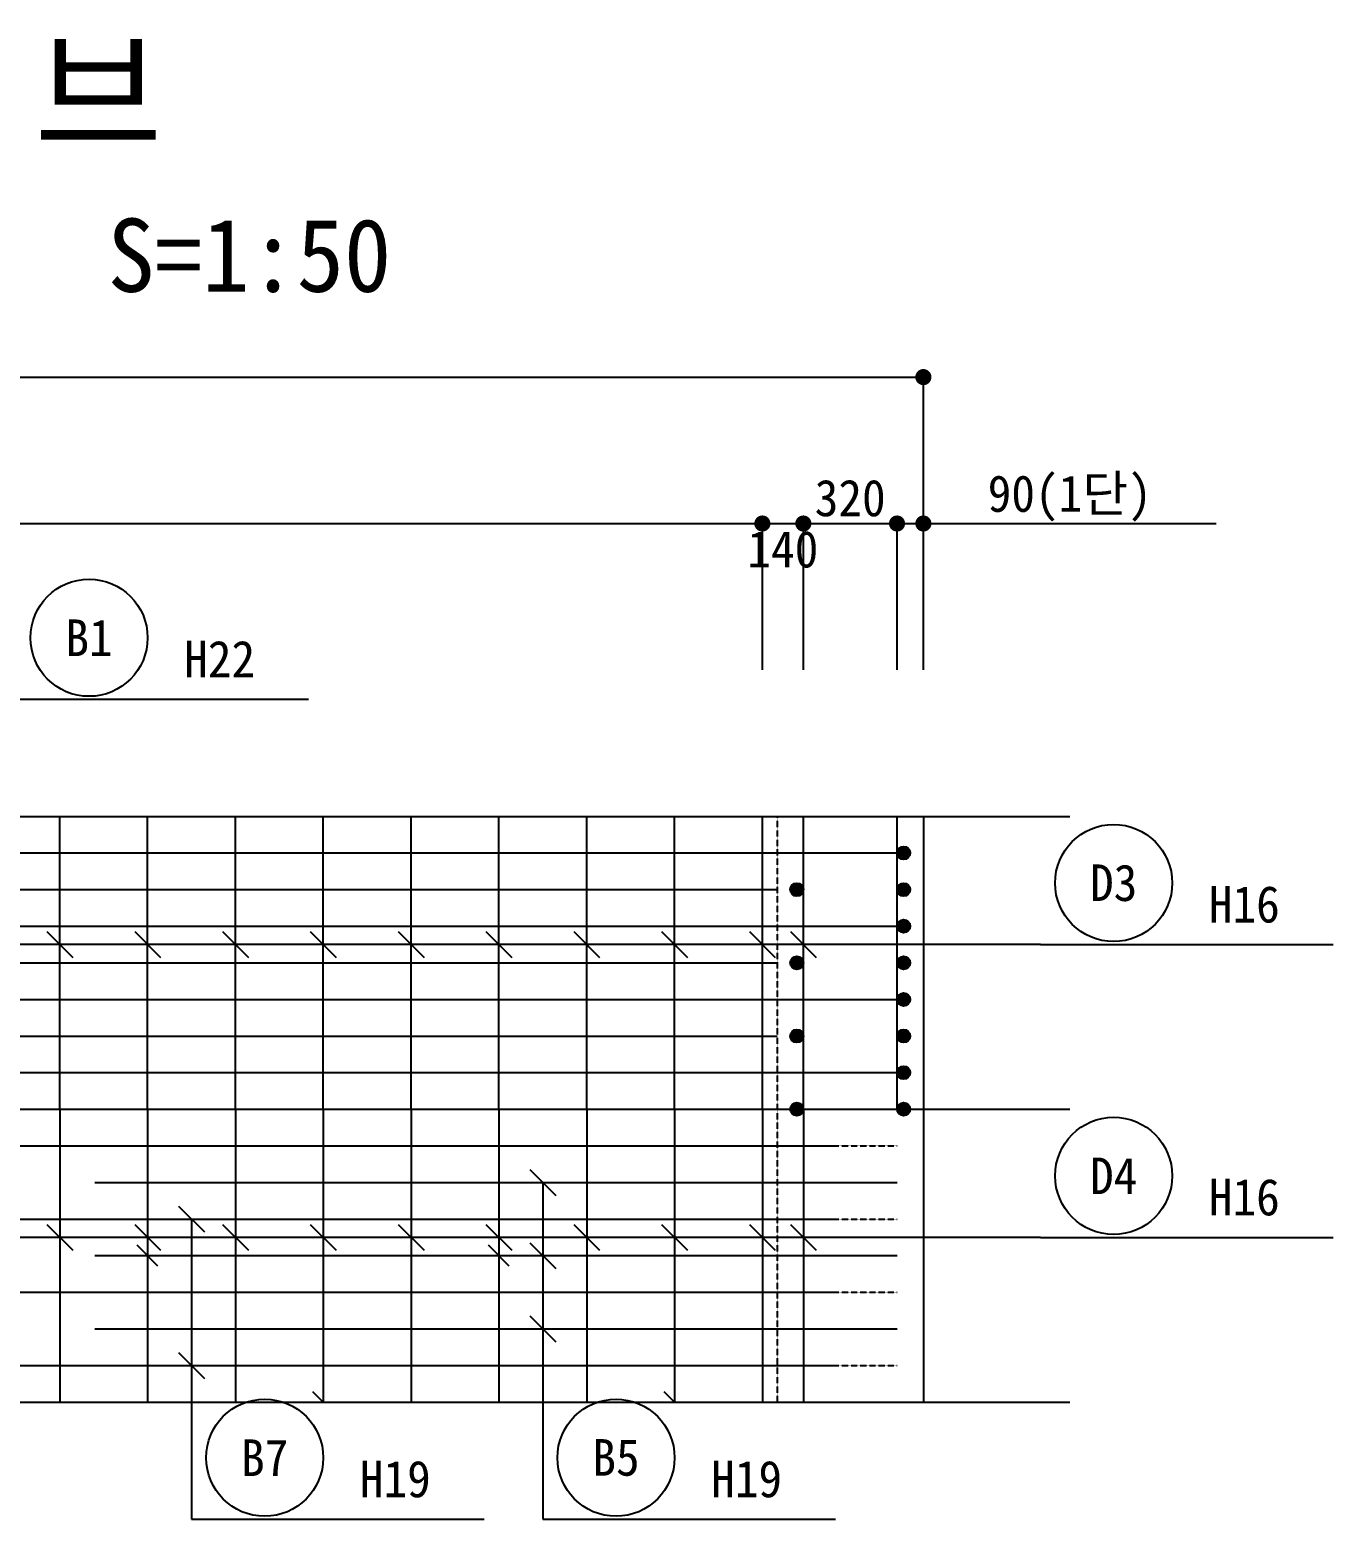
# Model space of a CAD drawing. Header units: millimetres. Extents: x 1330959 to 1373009, y -27555 to 2145.
# Drawn here: x 1353057 to 1357509, y -23600 to -18514 of the extents above; entities that cross this region are included whole.
import ezdxf
from ezdxf.enums import TextEntityAlignment as Align

# ---------------------------------------------------------------- set-up
doc = ezdxf.new("R2010")
doc.units = ezdxf.units.MM
for name, pattern in [('A-CENTR01', [2, 1.25, -0.25, 0.25, -0.25]), ('A-DASHD01', [0.75, 0.5, -0.25]), ('A-HIDDN01', [0.375, 0.25, -0.125])]:
    doc.linetypes.add(name, pattern=pattern)
for name, color, linetype in [('CS-CNTL', 1, 'A-CENTR01'), ('CS-CONC-MAJR', 4, 'Continuous'), ('CS-DIML', 1, 'Continuous'), ('CS-DIMT', 3, 'Continuous'), ('CS-MISC', 3, 'Continuous'), ('CS-RBAR-EREC', 6, 'Continuous'), ('CS-RBAR-MAJR', 6, 'Continuous'), ('CS-SYMB-LIN3', 1, 'Continuous'), ('CS-TEXT', 3, 'Continuous'), ('CZ-TEX1', 6, 'Continuous'), ('CZ-TEX2', 3, 'Continuous')]:
    doc.layers.add(name, color=color, linetype=linetype)
doc.styles.add('A_STANDARD', font='DotumChe.ttf')

msp = doc.modelspace()

# ---------------------------------------------------------------- linework, layer by layer
at = {"layer": 'CS-CNTL', "linetype": 'A-DASHD01'}
for p, q in [((1347609.1, -21199.6), (1356609.1, -21199.6)), ((1347609.1, -22199.6), (1356609.1, -22199.6)), ((1347609.1, -23199.6), (1356609.1, -23199.6))]:
    msp.add_line(p, q, dxfattribs=at)
at = {"layer": 'CS-CONC-MAJR', "linetype": 'A-HIDDN01'}
msp.add_line((1355609.1, -21199.6), (1355609.1, -23199.6), dxfattribs=at)
at = {"layer": 'CS-CONC-MAJR'}
msp.add_line((1356109.1, -21199.6), (1356109.1, -23199.6), dxfattribs=at)
at = {"layer": 'CS-DIML'}
for p, q in [((1356109.1, -20199.6), (1356109.1, -19674.6)), ((1348109.1, -19699.6), (1356109.1, -19699.6)), ((1355559.1, -20699.6), (1355559.1, -20174.6)), ((1355699.1, -20699.6), (1355699.1, -20174.6)), ((1356019.1, -20699.6), (1356019.1, -20174.6)), ((1356109.1, -20699.6), (1356109.1, -20174.6)), ((1348659.1, -20199.6), (1355559.1, -20199.6)), ((1355559.1, -20199.6), (1355699.1, -20199.6)), ((1355699.1, -20199.6), (1356019.1, -20199.6)), ((1356019.1, -20199.6), (1356109.1, -20199.6)), ((1356109.1, -20199.6), (1357109.1, -20199.6)), ((1356509.1, -21637.1), (1348519.1, -21637.1)), ((1354809.1, -22449.6), (1354809.1, -23599.6)), ((1353609.1, -22574.6), (1353609.1, -23599.6)), ((1356509.1, -22637.1), (1348519.1, -22637.1))]:
    msp.add_line(p, q, dxfattribs=at)
at = {"layer": 'CS-MISC'}
for p, q in [((1353114.9, -21592.9), (1353203.3, -21681.3)), ((1353414.9, -21592.9), (1353503.3, -21681.3)), ((1353714.9, -21592.9), (1353803.3, -21681.3)), ((1354014.9, -21592.9), (1354103.3, -21681.3)), ((1354314.9, -21592.9), (1354403.3, -21681.3)), ((1354614.9, -21592.9), (1354703.3, -21681.3)), ((1354914.9, -21592.9), (1355003.3, -21681.3)), ((1355214.9, -21592.9), (1355303.3, -21681.3)), ((1355514.9, -21592.9), (1355603.3, -21681.3)), ((1355654.9, -21592.9), (1355743.3, -21681.3)), ((1354764.9, -22405.4), (1354853.3, -22493.8)), ((1353564.9, -22530.4), (1353653.3, -22618.8)), ((1353114.9, -22592.9), (1353203.3, -22681.3)), ((1353414.9, -22592.9), (1353503.3, -22681.3)), ((1353714.9, -22592.9), (1353803.3, -22681.3)), ((1354014.9, -22592.9), (1354103.3, -22681.3)), ((1354314.9, -22592.9), (1354403.3, -22681.3)), ((1354614.9, -22592.9), (1354703.3, -22681.3)), ((1354914.9, -22592.9), (1355003.3, -22681.3)), ((1355214.9, -22592.9), (1355303.3, -22681.3)), ((1355514.9, -22592.9), (1355603.3, -22681.3)), ((1355654.9, -22592.9), (1355743.3, -22681.3)), ((1354764.9, -22655.4), (1354853.3, -22743.8)), ((1354764.9, -22905.4), (1354853.3, -22993.8)), ((1353564.9, -23030.4), (1353653.3, -23118.8))]:
    msp.add_line(p, q, dxfattribs=at)
at = {"layer": 'CS-MISC', "color": 1, "const_width": 27.5}
for points in [[(1356109.1, -19685.8, 1), (1356109.1, -19713.3, 1)], [(1355559.1, -20185.8, 1), (1355559.1, -20213.3, 1)], [(1355559.1, -20185.8, 1), (1355559.1, -20213.3, 1)], [(1355699.1, -20185.8, 1), (1355699.1, -20213.3, 1)], [(1355699.1, -20185.8, 1), (1355699.1, -20213.3, 1)], [(1356019.1, -20185.8, 1), (1356019.1, -20213.3, 1)], [(1356019.1, -20185.8, 1), (1356019.1, -20213.3, 1)], [(1356109.1, -20185.8, 1), (1356109.1, -20213.3, 1)], [(1356109.1, -20185.8, 1), (1356109.1, -20213.3, 1)]]:
    msp.add_lwpolyline(points, format="xyb", close=True, dxfattribs=at)
at = {"layer": 'CS-RBAR-EREC'}
for p, q in [((1353159.1, -22199.6), (1353159.1, -21199.6)), ((1353459.1, -22199.6), (1353459.1, -21199.6)), ((1353759.1, -22199.6), (1353759.1, -21199.6)), ((1354059.1, -22199.6), (1354059.1, -21199.6)), ((1354359.1, -22199.6), (1354359.1, -21199.6)), ((1354659.1, -22199.6), (1354659.1, -21199.6)), ((1354959.1, -22199.6), (1354959.1, -21199.6)), ((1355259.1, -22199.6), (1355259.1, -21199.6)), ((1355559.1, -22199.6), (1355559.1, -21199.6)), ((1355699.1, -22199.6), (1355699.1, -21199.6)), ((1356019.1, -22199.6), (1356019.1, -21199.6)), ((1353159.1, -22199.6), (1353159.1, -23199.6)), ((1353459.1, -22199.6), (1353459.1, -23199.6)), ((1353759.1, -22199.6), (1353759.1, -23199.6)), ((1354059.1, -22199.6), (1354059.1, -23199.6)), ((1354359.1, -22199.6), (1354359.1, -23199.6)), ((1354659.1, -22199.6), (1354659.1, -23199.6)), ((1354959.1, -22199.6), (1354959.1, -23199.6)), ((1355259.1, -22199.6), (1355259.1, -23199.6)), ((1355559.1, -22199.6), (1355559.1, -23199.6)), ((1355699.1, -22199.6), (1355699.1, -23199.6)), ((1353494.4, -22735), (1353423.7, -22664.2)), ((1354694.4, -22735), (1354623.7, -22664.2)), ((1354059.1, -23199.6), (1354023.7, -23164.2)), ((1355259.1, -23199.6), (1355223.7, -23164.2))]:
    msp.add_line(p, q, dxfattribs=at)
at = {"layer": 'CS-RBAR-MAJR', "linetype": 'Continuous'}
for p, q in [((1348199.1, -21324.6), (1356019.1, -21324.6)), ((1348609.1, -21449.6), (1355609.1, -21449.6)), ((1348199.1, -21574.6), (1356019.1, -21574.6)), ((1348609.1, -21699.6), (1355609.1, -21699.6)), ((1348199.1, -21824.6), (1356019.1, -21824.6)), ((1348609.1, -21949.6), (1355609.1, -21949.6)), ((1348199.1, -22074.6), (1356019.1, -22074.6)), ((1351164.1, -22324.6), (1355819.1, -22324.6)), ((1353279.1, -22449.6), (1355819.1, -22449.6)), ((1355819.1, -22449.6), (1356019.1, -22449.6)), ((1352364.1, -22574.6), (1355819.1, -22574.6)), ((1353279.1, -22699.6), (1355819.1, -22699.6)), ((1355819.1, -22699.6), (1356019.1, -22699.6)), ((1351164.1, -22824.6), (1355819.1, -22824.6)), ((1353279.1, -22949.6), (1355819.1, -22949.6)), ((1355819.1, -22949.6), (1356019.1, -22949.6)), ((1352364.1, -23074.6), (1355819.1, -23074.6))]:
    msp.add_line(p, q, dxfattribs=at)
at = {"layer": 'CS-RBAR-MAJR', "linetype": 'A-HIDDN01'}
for p, q in [((1355819.1, -22324.6), (1356019.1, -22324.6)), ((1355819.1, -22574.6), (1356019.1, -22574.6)), ((1355819.1, -22824.6), (1356019.1, -22824.6)), ((1355819.1, -23074.6), (1356019.1, -23074.6))]:
    msp.add_line(p, q, dxfattribs=at)
at = {"layer": 'CS-RBAR-MAJR', "const_width": 22.5}
for points in [[(1356052.8, -21324.6, 1), (1356030.3, -21324.6, 1)], [(1355687.8, -21449.6, 1), (1355665.3, -21449.6, 1)], [(1356052.8, -21449.6, 1), (1356030.3, -21449.6, 1)], [(1356052.8, -21574.6, 1), (1356030.3, -21574.6, 1)], [(1355687.8, -21699.6, 1), (1355665.3, -21699.6, 1)], [(1356052.8, -21699.6, 1), (1356030.3, -21699.6, 1)], [(1356052.8, -21824.6, 1), (1356030.3, -21824.6, 1)], [(1355687.8, -21949.6, 1), (1355665.3, -21949.6, 1)], [(1356052.8, -21949.6, 1), (1356030.3, -21949.6, 1)], [(1356052.8, -22074.6, 1), (1356030.3, -22074.6, 1)], [(1355687.8, -22199.6, 1), (1355665.3, -22199.6, 1)], [(1356052.8, -22199.6, 1), (1356030.3, -22199.6, 1)]]:
    msp.add_lwpolyline(points, format="xyb", close=True, dxfattribs=at)
at = {"layer": 'CS-RBAR-MAJR'}
for centre in [(1356041.6, -21324.6), (1355676.6, -21449.6), (1356041.6, -21449.6), (1356041.6, -21574.6), (1355676.6, -21699.6), (1356041.6, -21699.6), (1356041.6, -21824.6), (1355676.6, -21949.6), (1356041.6, -21949.6), (1356041.6, -22074.6), (1355676.6, -22199.6), (1356041.6, -22199.6)]:
    msp.add_circle(centre, 22.5, dxfattribs=at)
at = {"layer": 'CS-SYMB-LIN3'}
for p, q in [((1353009.1, -20799.6), (1354009.1, -20799.6)), ((1356509.1, -21637.1), (1357509.1, -21637.1)), ((1356509.1, -22637.1), (1357509.1, -22637.1)), ((1353609.1, -23599.6), (1354609.1, -23599.6)), ((1354809.1, -23599.6), (1355809.1, -23599.6))]:
    msp.add_line(p, q, dxfattribs=at)
for centre in [(1353259.1, -20589.6), (1356759.1, -21427.1), (1356759.1, -22427.1), (1353859.1, -23389.6), (1355059.1, -23389.6)]:
    msp.add_circle(centre, 200, dxfattribs=at)

# ---------------------------------------------------------------- texts
at = {"layer": 'CS-DIMT', "style": 'A_STANDARD'}
for s, p in [('90(1단)', (1356609.1, -20159.6)), ('320', (1355859.1, -20174.6)), ('140', (1355629.1, -20349.6))]:
    msp.add_text(s, height=125, dxfattribs=at).set_placement(p, align=Align.CENTER)
at = {"layer": 'CS-TEXT', "style": 'A_STANDARD'}
for s, p in [('B1', (1353259.1, -20589.6)), ('D3', (1356759.1, -21427.1)), ('D4', (1356759.1, -22427.1)), ('B7', (1353859.1, -23389.6)), ('B5', (1355059.1, -23389.6))]:
    msp.add_text(s, height=125, dxfattribs=at).set_placement(p, align=Align.MIDDLE)
for s, p in [('H22', (1353584.1, -20724.6)), ('H16', (1357084.1, -21562.1)), ('H16', (1357084.1, -22562.1)), ('H19', (1354184.1, -23524.6)), ('H19', (1355384.1, -23524.6))]:
    msp.add_text(s, height=125, dxfattribs=at).set_placement(p)
at = {"layer": 'CZ-TEX1', "style": 'A_STANDARD'}
msp.add_text('하 부 슬 래 브', height=350, dxfattribs=at).set_placement((1351960.3, -18908.3), align=Align.CENTER)
at = {"layer": 'CZ-TEX2', "style": 'A_STANDARD'}
msp.add_text('S=1:50', height=250, dxfattribs=at).set_placement((1353322.1, -19408.3))

doc.saveas('drawing.dxf')
